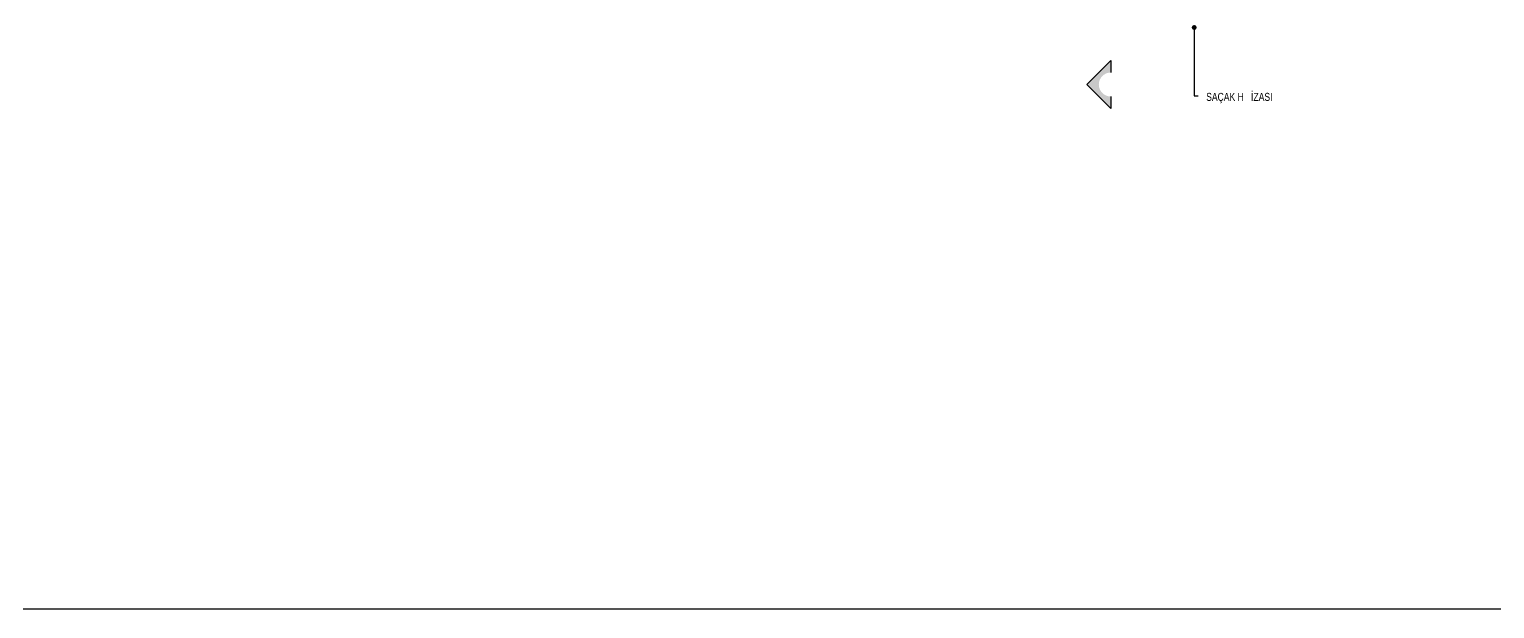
# Model space of a CAD drawing. Header units: centimetres. Extents: x 26200 to 113000, y -600 to 9300.
# Drawn here: x 81687 to 85351, y -600 to 849 of the extents above; entities that cross this region are included whole.
import ezdxf

# ---------------------------------------------------------------- set-up
doc = ezdxf.new("R2010")
doc.units = ezdxf.units.CM
doc.linetypes.add('DASHDOT2', pattern=[1.778, 1.27, -0.254, 0, -0.254])
for name, color, linetype in [('A-ANNO-DIMS', 8, 'Continuous'), ('A-ANNO-GRID', 8, 'DASHDOT2'), ('ROTAS-PAFTA', 144, 'Continuous')]:
    doc.layers.add(name, color=color, linetype=linetype)

msp = doc.modelspace()

# ---------------------------------------------------------------- hatches: boundary and pattern name
at = {"layer": 'A-ANNO-GRID', "linetype": 'Continuous', "ltscale": 10}
h = msp.add_hatch(color=256, dxfattribs=at)
h.dxf.hatch_style = 1
h.paths.add_polyline_path([(84390.9, 651), (84390.9, 681, -0.414214), (84360.9, 711, -0.414214), (84390.9, 741), (84390.9, 771), (84330.9, 711)])

# ---------------------------------------------------------------- linework, layer by layer
at = {"layer": 'A-ANNO-DIMS', "color": 187, "const_width": 6}
msp.add_lwpolyline([(84599.3, 850.6, 1), (84599.3, 856.6, 1)], format="xyb", close=True, dxfattribs=at)
at = {"layer": 'A-ANNO-DIMS', "color": 187, "linetype": 'Continuous'}
msp.add_lwpolyline([(84599.3, 847.6), (84599.3, 841.6)], dxfattribs=at)
at = {"layer": 'A-ANNO-DIMS'}
for points in [[(84599.3, 841.6), (84599.3, 682.5)], [(84599.3, 682.5), (84609.3, 682.5)]]:
    msp.add_lwpolyline(points, dxfattribs=at)
at = {"layer": 'A-ANNO-GRID', "linetype": 'Continuous', "ltscale": 10}
msp.add_lwpolyline([(84390.9, 681), (84390.9, 651), (84330.9, 711), (84390.9, 771), (84390.9, 741)], dxfattribs=at)
at = {"layer": 'ROTAS-PAFTA'}
msp.add_lwpolyline([(75600, -600), (99000, -600), (99000, 9300), (75600, 9300)], close=True, dxfattribs=at)

# ---------------------------------------------------------------- texts
at = {"layer": 'A-ANNO-DIMS', "color": 50, "width": 0.8}
for s, p in [('SAÇAK H', (84629.3, 670.1)), ('İ', (84741.3, 670.1)), ('ZASI', (84747.5, 670.1))]:
    msp.add_text(s, height=20, dxfattribs=at).set_placement(p)

doc.saveas('drawing.dxf')
